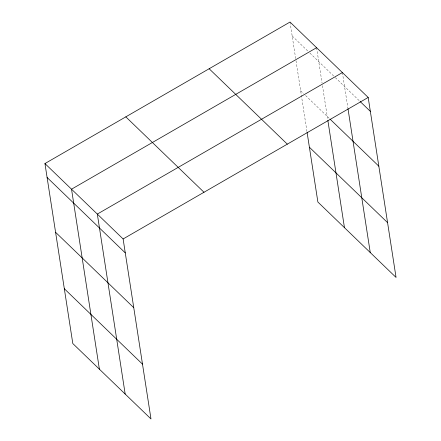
<?xml version="1.0" encoding="UTF-8"?>
<svg xmlns="http://www.w3.org/2000/svg" width="441" height="441" viewBox="0 0 441 441"><rect width="100%" height="100%" fill="white"/><g stroke="black" fill="none" stroke-linecap="round" stroke-linejoin="round"><path stroke-width="0.33" stroke-dasharray="2.21 1.65" d="M292.174 35.975L307.923 51.167M309.891 53.063L334.813 77.103M335.303 77.572L359.635 101.05M300.657 90.774L303.612 93.624M305.58 95.521L329.184 118.287M342.392 72.572L347.861 107.88M316.599 47.689L322.062 82.996M322.476 85.67L327.757 119.77M290.018 22.05L295.9 60.031M295.999 60.698L307.002 131.776"/><path stroke-width="0.66" d="M44.943 163.556L123.116 238.961L150.982 418.95L72.809 343.545L44.943 163.556L290.018 22.05L368.191 97.455L396.057 277.444L317.884 202.039L307.107 132.449M316.599 47.689L71.525 189.195L99.39 369.183M342.392 72.572L97.323 214.078L125.183 394.067M123.116 238.961L368.191 97.455M360.126 101.518L370.346 111.375M330.155 119.23L378.83 166.18M309.4 147.239L387.573 222.639M209.144 68.746L287.317 144.152M125.817 116.859L203.99 192.265M47.099 177.48L125.272 252.886M55.583 232.28L133.755 307.686M64.325 288.745L142.498 364.15M347.966 108.547L370.258 252.561M327.861 120.443L344.46 227.677"/></g></svg>
